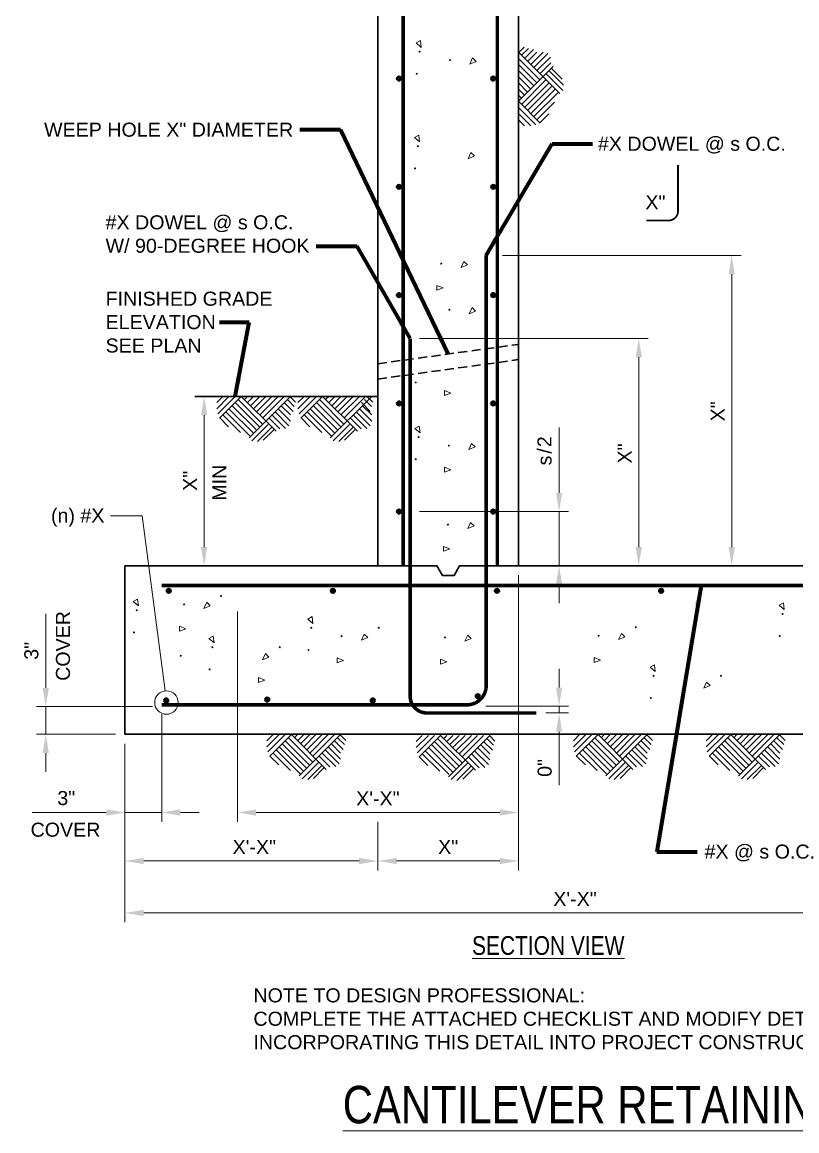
# Model space of a CAD drawing. Header units: inches. Extents: x -1055 to -919, y 1483 to 1679.
# Drawn here: x -1054.8 to -972.1, y 1482.6 to 1601 of the extents above; entities that cross this region are included whole.
import ezdxf

# ---------------------------------------------------------------- set-up
doc = ezdxf.new("R2010")
doc.units = ezdxf.units.IN
doc.header["$LTSCALE"] = 5
doc.header["$MEASUREMENT"] = 0
doc.linetypes.add('HIDDEN', pattern=[0.375, 0.25, -0.125])
for name, color, linetype, lineweight in [('S-ANNO-DIMS', 1, 'Continuous', 20), ('S-ANNO-TEXT', 7, 'Continuous', 20), ('S-DETL', 3, 'Continuous', 30), ('S-DETL-PATT', 7, 'Continuous', 15)]:
    doc.layers.add(name, color=color, linetype=linetype, lineweight=lineweight)
doc.styles.add('Romans', font='arial.ttf')
doc.dimstyles.get("Standard").update_dxf_attribs({"dimtxt": 0.18, "dimasz": 0.18, "dimexe": 0.18, "dimexo": 0.0625, "dimgap": 0.09, "dimtad": 0, "dimtih": 1, "dimtoh": 1, "dimdec": 4, "dimzin": 0, "dimdsep": 46, "dimtxsty": 'Standard', "dimcen": 0.09, "dimadec": 0, "dimazin": 0, "dimtfac": 1, "dimtdec": 4, "dimtofl": 0, "dimtmove": 0, "dimatfit": 3, "dimfxl": 1, "dimtolj": 1, "dimtzin": 0, "dimarcsym": 0})

# ---------------------------------------------------------------- blocks, each defined once
blk = doc.blocks.new('*D0')
at = {"layer": 'Defpoints', "color": 0, "transparency": 16777216}
for p in [(-1039.9, 1527.89), (-1052.28, 1524.93), (-1043.83, 1524.93)]:
    blk.add_point(p, dxfattribs=at)
at = {"layer": 'S-ANNO-DIMS', "transparency": 16777216}
for p, q in [((-1052.28, 1529.89), (-1052.28, 1535.71)), ((-1040.9, 1527.89), (-1053.28, 1527.89)), ((-1052.28, 1524.93), (-1052.28, 1527.89)), ((-1044.83, 1524.93), (-1053.28, 1524.93)), ((-1052.28, 1522.93), (-1052.28, 1520.93))]:
    blk.add_line(p, q, dxfattribs=at)
for points in [[(-1052.61, 1529.89), (-1051.95, 1529.89), (-1052.28, 1527.89)], [(-1052.61, 1522.93), (-1051.95, 1522.93), (-1052.28, 1524.93)]]:
    blk.add_solid(points, dxfattribs=at)
at = {"layer": 'S-ANNO-DIMS', "transparency": 16777216, "insert": (-1053.81, 1533.85), "char_height": 1.5, "attachment_point": 5, "rotation": 90, "style": 'Romans'}
blk.add_mtext('\\A1;3" ', dxfattribs=at)
blk = doc.blocks.new('*D1')
at = {"layer": 'Defpoints', "color": 0, "transparency": 16777216}
for p in [(-1016.83, 1561.01), (-1035.38, 1542.93), (-1035.38, 1542.93)]:
    blk.add_point(p, dxfattribs=at)
at = {"layer": 'S-ANNO-DIMS', "transparency": 16777216}
for p, q in [((-1017.83, 1561.01), (-1036.38, 1561.01)), ((-1035.38, 1559.01), (-1035.38, 1544.93))]:
    blk.add_line(p, q, dxfattribs=at)
for points in [[(-1035.71, 1559.01), (-1035.04, 1559.01), (-1035.38, 1561.01)], [(-1035.71, 1544.93), (-1035.04, 1544.93), (-1035.38, 1542.93)]]:
    blk.add_solid(points, dxfattribs=at)
at = {"layer": 'S-ANNO-DIMS', "transparency": 16777216, "insert": (-1036.88, 1552.01), "char_height": 1.5, "attachment_point": 5, "rotation": 90, "style": 'Romans'}
blk.add_mtext('\\A1;X"', dxfattribs=at)
blk = doc.blocks.new('*D2')
at = {"layer": 'Defpoints', "color": 0, "transparency": 16777216}
for p in [(-1043.83, 1524.93), (-947.83, 1524.93), (-1043.83, 1505.85)]:
    blk.add_point(p, dxfattribs=at)
at = {"layer": 'S-ANNO-DIMS', "transparency": 16777216}
for p, q in [((-1043.83, 1523.93), (-1043.83, 1504.85)), ((-947.83, 1523.93), (-947.83, 1504.85)), ((-949.83, 1505.85), (-1041.83, 1505.85))]:
    blk.add_line(p, q, dxfattribs=at)
for points in [[(-1041.83, 1506.18), (-1041.83, 1505.52), (-1043.83, 1505.85)], [(-949.83, 1506.18), (-949.83, 1505.52), (-947.83, 1505.85)]]:
    blk.add_solid(points, dxfattribs=at)
at = {"layer": 'S-ANNO-DIMS', "transparency": 16777216, "insert": (-995.79, 1507.35), "char_height": 1.5, "attachment_point": 5, "style": 'Romans'}
blk.add_mtext('\\A1;X\'-X"', dxfattribs=at)
blk = doc.blocks.new('*D9')
at = {"layer": 'Defpoints', "color": 0, "transparency": 16777216}
for p in [(-1013.39, 1548.72), (-999.98, 1542.93), (-997.49, 1542.93)]:
    blk.add_point(p, dxfattribs=at)
at = {"layer": 'S-ANNO-DIMS', "transparency": 16777216}
for p, q in [((-997.49, 1550.72), (-997.49, 1557.7)), ((-1012.39, 1548.72), (-996.49, 1548.72)), ((-997.49, 1542.93), (-997.49, 1548.72)), ((-998.98, 1542.93), (-996.49, 1542.93)), ((-997.49, 1540.93), (-997.49, 1538.93))]:
    blk.add_line(p, q, dxfattribs=at)
for points in [[(-997.82, 1550.72), (-997.16, 1550.72), (-997.49, 1548.72)], [(-997.82, 1540.93), (-997.16, 1540.93), (-997.49, 1542.93)]]:
    blk.add_solid(points, dxfattribs=at)
at = {"layer": 'S-ANNO-DIMS', "transparency": 16777216, "insert": (-999.04, 1555.21), "char_height": 1.5, "attachment_point": 5, "rotation": 90, "style": 'Romans'}
blk.add_mtext('\\A1;{\\T1.2;s/}2', dxfattribs=at)
blk = doc.blocks.new('*D10')
at = {"layer": 'Defpoints', "color": 0, "transparency": 16777216}
for p in [(-1006.32, 1527.93), (-999.92, 1527.21), (-997.49, 1527.21)]:
    blk.add_point(p, dxfattribs=at)
at = {"layer": 'S-ANNO-DIMS', "transparency": 16777216}
for p, q in [((-997.49, 1529.93), (-997.49, 1531.93)), ((-1005.32, 1527.93), (-996.49, 1527.93)), ((-997.49, 1527.93), (-997.49, 1527.21)), ((-998.92, 1527.21), (-996.49, 1527.21)), ((-997.49, 1525.21), (-997.49, 1519.48))]:
    blk.add_line(p, q, dxfattribs=at)
for points in [[(-997.82, 1529.93), (-997.16, 1529.93), (-997.49, 1527.93)], [(-997.82, 1525.21), (-997.16, 1525.21), (-997.49, 1527.21)]]:
    blk.add_solid(points, dxfattribs=at)
at = {"layer": 'S-ANNO-DIMS', "transparency": 16777216, "insert": (-999.02, 1521.34), "char_height": 1.5, "attachment_point": 5, "rotation": 90, "style": 'Romans'}
blk.add_mtext('\\A1;0"', dxfattribs=at)
blk = doc.blocks.new('*D11')
at = {"layer": 'Defpoints', "color": 0, "transparency": 16777216}
for p in [(-1043.83, 1524.93), (-1016.83, 1516.58), (-1043.83, 1511.4)]:
    blk.add_point(p, dxfattribs=at)
at = {"layer": 'S-ANNO-DIMS', "transparency": 16777216}
for p, q in [((-1043.83, 1523.93), (-1043.83, 1510.4)), ((-1016.83, 1515.58), (-1016.83, 1510.4)), ((-1018.83, 1511.4), (-1041.83, 1511.4))]:
    blk.add_line(p, q, dxfattribs=at)
for points in [[(-1041.83, 1511.73), (-1041.83, 1511.06), (-1043.83, 1511.4)], [(-1018.83, 1511.73), (-1018.83, 1511.06), (-1016.83, 1511.4)]]:
    blk.add_solid(points, dxfattribs=at)
at = {"layer": 'S-ANNO-DIMS', "transparency": 16777216, "insert": (-1030.02, 1512.9), "char_height": 1.5, "attachment_point": 5, "style": 'Romans'}
blk.add_mtext('\\A1;X\'-X"', dxfattribs=at)
blk = doc.blocks.new('*D7')
at = {"layer": 'Defpoints', "color": 0, "transparency": 16777216}
for p in [(-1001.83, 1542.93), (-1016.83, 1511.4), (-1016.83, 1511.4)]:
    blk.add_point(p, dxfattribs=at)
at = {"layer": 'S-ANNO-DIMS', "transparency": 16777216}
for p, q in [((-1001.83, 1541.93), (-1001.83, 1510.4)), ((-1003.83, 1511.4), (-1014.83, 1511.4))]:
    blk.add_line(p, q, dxfattribs=at)
for points in [[(-1014.83, 1511.73), (-1014.83, 1511.06), (-1016.83, 1511.4)], [(-1003.83, 1511.73), (-1003.83, 1511.06), (-1001.83, 1511.4)]]:
    blk.add_solid(points, dxfattribs=at)
at = {"layer": 'S-ANNO-DIMS', "transparency": 16777216, "insert": (-1009.33, 1512.9), "char_height": 1.5, "attachment_point": 5, "style": 'Romans'}
blk.add_mtext('\\A1;X"', dxfattribs=at)
blk = doc.blocks.new('*D4')
at = {"layer": 'Defpoints', "color": 0, "transparency": 16777216}
for p in [(-1039.9, 1528.08), (-1043.83, 1524.93), (-1043.83, 1516.58)]:
    blk.add_point(p, dxfattribs=at)
at = {"layer": 'S-ANNO-DIMS', "transparency": 16777216}
for p, q in [((-1039.9, 1527.08), (-1039.9, 1515.58)), ((-1043.83, 1523.93), (-1043.83, 1515.58)), ((-1045.83, 1516.58), (-1051.95, 1516.58)), ((-1039.9, 1516.58), (-1043.83, 1516.58)), ((-1037.9, 1516.58), (-1035.9, 1516.58))]:
    blk.add_line(p, q, dxfattribs=at)
for points in [[(-1045.83, 1516.91), (-1045.83, 1516.24), (-1043.83, 1516.58)], [(-1037.9, 1516.91), (-1037.9, 1516.24), (-1039.9, 1516.58)]]:
    blk.add_solid(points, dxfattribs=at)
at = {"layer": 'S-ANNO-DIMS', "transparency": 16777216, "insert": (-1050.09, 1518.11), "char_height": 1.5, "attachment_point": 5, "style": 'Romans'}
blk.add_mtext('\\A1;3" ', dxfattribs=at)
blk = doc.blocks.new('*D5')
at = {"layer": 'Defpoints', "color": 0, "transparency": 16777216}
for p in [(-1001.83, 1542.93), (-1031.83, 1539.05), (-1031.83, 1516.58)]:
    blk.add_point(p, dxfattribs=at)
at = {"layer": 'S-ANNO-DIMS', "transparency": 16777216}
for p, q in [((-1001.83, 1541.93), (-1001.83, 1515.58)), ((-1031.83, 1538.05), (-1031.83, 1515.58)), ((-1003.83, 1516.58), (-1029.83, 1516.58))]:
    blk.add_line(p, q, dxfattribs=at)
for points in [[(-1029.83, 1516.91), (-1029.83, 1516.24), (-1031.83, 1516.58)], [(-1003.83, 1516.91), (-1003.83, 1516.24), (-1001.83, 1516.58)]]:
    blk.add_solid(points, dxfattribs=at)
at = {"layer": 'S-ANNO-DIMS', "transparency": 16777216, "insert": (-1016.83, 1518.08), "char_height": 1.5, "attachment_point": 5, "style": 'Romans'}
blk.add_mtext('\\A1;X\'-X"', dxfattribs=at)
blk = doc.blocks.new('*D8')
at = {"layer": 'Defpoints', "color": 0, "transparency": 16777216}
for p in [(-1004.52, 1576.08), (-979.07, 1542.93), (-979.07, 1542.93)]:
    blk.add_point(p, dxfattribs=at)
at = {"layer": 'S-ANNO-DIMS', "transparency": 16777216}
for p, q in [((-1003.52, 1576.08), (-978.07, 1576.08)), ((-979.07, 1574.08), (-979.07, 1544.93))]:
    blk.add_line(p, q, dxfattribs=at)
for points in [[(-979.4, 1574.08), (-978.74, 1574.08), (-979.07, 1576.08)], [(-979.4, 1544.93), (-978.74, 1544.93), (-979.07, 1542.93)]]:
    blk.add_solid(points, dxfattribs=at)
at = {"layer": 'S-ANNO-DIMS', "transparency": 16777216, "insert": (-980.57, 1559.43), "char_height": 1.5, "attachment_point": 5, "rotation": 90, "style": 'Romans'}
blk.add_mtext('\\A1;X" ', dxfattribs=at)
blk = doc.blocks.new('*D15')
at = {"layer": 'Defpoints', "color": 0, "transparency": 16777216}
for p in [(-1001.83, 1666.83), (-947.83, 1542.93), (-936.42, 1542.93)]:
    blk.add_point(p, dxfattribs=at)
at = {"layer": 'S-ANNO-DIMS', "transparency": 16777216}
for p, q in [((-1000.83, 1666.83), (-935.42, 1666.83)), ((-936.42, 1664.83), (-936.42, 1544.93)), ((-946.83, 1542.93), (-935.42, 1542.93))]:
    blk.add_line(p, q, dxfattribs=at)
for points in [[(-936.75, 1664.83), (-936.09, 1664.83), (-936.42, 1666.83)], [(-936.75, 1544.93), (-936.09, 1544.93), (-936.42, 1542.93)]]:
    blk.add_solid(points, dxfattribs=at)
at = {"layer": 'S-ANNO-DIMS', "transparency": 16777216, "insert": (-937.92, 1604.88), "char_height": 1.5, "attachment_point": 5, "rotation": 90, "style": 'Romans'}
blk.add_mtext('\\A1;X\'-X" ', dxfattribs=at)
blk = doc.blocks.new('*D17')
at = {"layer": 'Defpoints', "color": 0, "transparency": 16777216}
for p in [(-1013.39, 1567.21), (-995.66, 1542.93), (-988.99, 1542.93)]:
    blk.add_point(p, dxfattribs=at)
at = {"layer": 'S-ANNO-DIMS', "transparency": 16777216}
for p, q in [((-1012.39, 1567.21), (-987.99, 1567.21)), ((-988.99, 1565.21), (-988.99, 1544.93)), ((-994.66, 1542.93), (-987.99, 1542.93))]:
    blk.add_line(p, q, dxfattribs=at)
for points in [[(-989.32, 1565.21), (-988.65, 1565.21), (-988.99, 1567.21)], [(-989.32, 1544.93), (-988.65, 1544.93), (-988.99, 1542.93)]]:
    blk.add_solid(points, dxfattribs=at)
at = {"layer": 'S-ANNO-DIMS', "transparency": 16777216, "insert": (-990.49, 1554.93), "char_height": 1.5, "attachment_point": 5, "rotation": 90, "style": 'Romans'}
blk.add_mtext('\\A1;X"', dxfattribs=at)

msp = doc.modelspace()

# ---------------------------------------------------------------- hatches: boundary and pattern name
at = {"layer": 'S-DETL'}
h = msp.add_hatch(color=256, dxfattribs=at)
h.dxf.hatch_style = 1
h.paths.add_polyline_path([(-1014.8280267, 1594.9745485, 1), (-1014.3280267, 1594.9745485, 1)])
h = msp.add_hatch(color=256, dxfattribs=at)
h.dxf.hatch_style = 1
h.paths.add_polyline_path([(-1004.2655267, 1594.9745485, -1), (-1004.7655267, 1594.9745485, -1)])
h = msp.add_hatch(color=256, dxfattribs=at)
h.dxf.hatch_style = 1
h.paths.add_polyline_path([(-1014.8280267, 1583.4098281, 1), (-1014.3280267, 1583.4098281, 1)])
h = msp.add_hatch(color=256, dxfattribs=at)
h.dxf.hatch_style = 1
h.paths.add_polyline_path([(-1004.2655267, 1583.4098281, -1), (-1004.7655267, 1583.4098281, -1)])
h = msp.add_hatch(color=256, dxfattribs=at)
h.dxf.hatch_style = 1
h.paths.add_polyline_path([(-1014.8280267, 1571.8451076, 1), (-1014.3280267, 1571.8451076, 1)])
h = msp.add_hatch(color=256, dxfattribs=at)
h.dxf.hatch_style = 1
h.paths.add_polyline_path([(-1004.2655267, 1571.8451076, -1), (-1004.7655267, 1571.8451076, -1)])
h = msp.add_hatch(color=256, dxfattribs=at)
h.dxf.hatch_style = 1
h.paths.add_polyline_path([(-1014.8280267, 1560.2803871, 1), (-1014.3280267, 1560.2803871, 1)])
h = msp.add_hatch(color=256, dxfattribs=at)
h.dxf.hatch_style = 1
h.paths.add_polyline_path([(-1004.2655267, 1560.2803871, -1), (-1004.7655267, 1560.2803871, -1)])
h = msp.add_hatch(color=256, dxfattribs=at)
h.dxf.hatch_style = 1
h.paths.add_polyline_path([(-1014.8280267, 1548.7156667, 1), (-1014.3280267, 1548.7156667, 1)])
h = msp.add_hatch(color=256, dxfattribs=at)
h.dxf.hatch_style = 1
h.paths.add_polyline_path([(-1004.2655267, 1548.7156667, -1), (-1004.7655267, 1548.7156667, -1)])
h = msp.add_hatch(color=256, dxfattribs=at)
h.dxf.hatch_style = 1
h.paths.add_polyline_path([(-1038.9058127, 1540.2570346, -1), (-1039.4058127, 1540.2570346, -1)])
h = msp.add_hatch(color=256, dxfattribs=at)
h.dxf.hatch_style = 1
h.paths.add_polyline_path([(-1021.8865666, 1540.2570346, 1), (-1021.3865666, 1540.2570346, 1)])
h = msp.add_hatch(color=256, dxfattribs=at)
h.dxf.hatch_style = 1
h.paths.add_polyline_path([(-1004.3673205, 1540.2570346, 1), (-1003.8673205, 1540.2570346, 1)])
h = msp.add_hatch(color=256, dxfattribs=at)
h.dxf.hatch_style = 1
h.paths.add_polyline_path([(-986.8480744, 1540.2570346, 1), (-986.3480744, 1540.2570346, 1)])
h = msp.add_hatch(color=256, dxfattribs=at)
h.dxf.hatch_style = 1
h.paths.add_polyline_path([(-1028.8829112, 1528.6351477, 1), (-1028.3829112, 1528.6351477, 1)])
h = msp.add_hatch(color=256, dxfattribs=at)
h.dxf.hatch_style = 1
h.paths.add_polyline_path([(-1006.4262933, 1528.9909427, 1), (-1005.9262933, 1528.9909427, 1)])
h = msp.add_hatch(color=256, dxfattribs=at)
h.dxf.hatch_style = 1
h.paths.add_polyline_path([(-1039.6757971, 1528.5535208, 1), (-1039.1757971, 1528.5535208, 1)])
h = msp.add_hatch(color=256, dxfattribs=at)
h.dxf.hatch_style = 1
h.paths.add_polyline_path([(-1017.6264035, 1528.552029, 1), (-1017.1264035, 1528.552029, 1)])

# ---------------------------------------------------------------- linework, layer by layer
at = {"layer": 'S-ANNO-DIMS'}
for p, q in [((-1052.2792691, 1529.8926761), (-1052.2792691, 1537.8136174)), ((-1045.8280267, 1516.5756592), (-1053.748968, 1516.5756592))]:
    msp.add_line(p, q, dxfattribs=at)
at = {"layer": 'S-ANNO-TEXT'}
msp.add_lwpolyline([(-1039.5425123, 1529.5728617), (-1041.9775705, 1548.2514429), (-1045.3827175, 1548.2759003)], dxfattribs=at)
msp.add_circle((-1039.3995762, 1528.3266854), 1.2543468, dxfattribs=at)
at = {"layer": 'S-DETL', "linetype": 'HIDDEN', "ltscale": 0.77}
for p, q in [((-1016.8280267, 1564.5133718), (-1001.8280267, 1566.5856082)), ((-1016.8280267, 1562.8770364), (-1001.8280267, 1564.9492728))]:
    msp.add_line(p, q, dxfattribs=at)
at = {"layer": 'S-DETL'}
msp.add_line((-1016.8280267, 1561.0133064), (-1036.3761882, 1561.0133064), dxfattribs=at)
for points in [[(-1001.8280267, 1542.9333064), (-1001.8280267, 1665.8272082), (-1002.8280267, 1666.8272082), (-1015.8280267, 1666.8272082), (-1016.8280267, 1665.8272082), (-1016.8280267, 1542.9333064)], [(-1001.8280267, 1542.9333064), (-947.8280267, 1542.9333064), (-947.8280267, 1524.9333064), (-1043.8280267, 1524.9333064), (-1043.8280267, 1542.9333064), (-1016.8280267, 1542.9333064)], [(-1016.8280267, 1542.9333064), (-1010.5345494, 1542.9333064), (-1009.9519755, 1541.9025764), (-1008.7040778, 1541.9025764), (-1008.1215039, 1542.9333064), (-1001.8280267, 1542.9333064)]]:
    msp.add_lwpolyline(points, dxfattribs=at)
at = {"layer": 'S-DETL', "const_width": 0.375}
for points in [[(-1014.1405267, 1664.8272082), (-1014.1405267, 1542.9333064)], [(-1004.0780267, 1664.8272082), (-1004.0780267, 1542.9333064)], [(-950.8159834, 1540.8249673), (-1039.8994115, 1540.8249673)]]:
    msp.add_lwpolyline(points, dxfattribs=at)
at = {"layer": 'S-DETL'}
for points, const_width in [([(-988.1686841, 1579.8161106), (-985.7979038, 1579.8161106, 0.4142135624), (-984.7979038, 1580.8161106), (-984.7979038, 1585.7283085)], 0.1875), ([(-1005.2655267, 1576.0801761), (-1005.2655267, 1530.1335095, -0.4142135624), (-1007.31886, 1528.0801761), (-1039.8994115, 1528.0801761)], 0.375), ([(-999.9182652, 1527.2064947), (-1011.5905267, 1527.2064947, -0.4142135624), (-1013.3905267, 1529.0064947), (-1013.3905267, 1567.2064947), (-1013.3905267, 1539.2064947)], 0.375)]:
    msp.add_lwpolyline(points, format="xyb", dxfattribs=dict(at, const_width=const_width))
for centre in [(-1014.5780267, 1594.9745485), (-1004.5155267, 1594.9745485), (-1014.5780267, 1583.4098281), (-1004.5155267, 1583.4098281), (-1014.5780267, 1571.8451076), (-1004.5155267, 1571.8451076), (-1014.5780267, 1560.2803871), (-1004.5155267, 1560.2803871), (-1014.5780267, 1548.7156667), (-1004.5155267, 1548.7156667), (-1039.1558127, 1540.2570346), (-1021.6365666, 1540.2570346), (-1004.1173205, 1540.2570346), (-986.5980744, 1540.2570346), (-1028.6329112, 1528.6351477), (-1006.1762933, 1528.9909427), (-1039.4257971, 1528.5535208), (-1017.3764035, 1528.552029)]:
    msp.add_circle(centre, 0.25, dxfattribs=at)
at = {"layer": 'S-DETL-PATT'}
for p, q in [((-997.4145707, 1593.377537), (-1001.8280267, 1597.790993)), ((-1001.7959077, 1597.7588739), (-1001.2115874, 1598.343186)), ((-1001.5002816, 1597.4632479), (-1000.7625275, 1598.2009938)), ((-1001.1725366, 1597.1355028), (-1000.230204, 1598.0778272)), ((-1000.8447915, 1596.8077578), (-999.8615563, 1597.790993)), ((-1000.5170464, 1596.4800127), (-999.2060662, 1597.790993)), ((-1000.1893014, 1596.1522676), (-998.7014371, 1597.6401319)), ((-999.5338112, 1594.8412874), (-1001.8280267, 1597.1355028)), ((-999.8615563, 1594.5135423), (-1001.8280267, 1596.4800127)), ((-999.8615563, 1595.8245226), (-998.4077857, 1597.278285)), ((-999.5338112, 1595.4967775), (-998.3698574, 1596.6607231)), ((-1001.8280267, 1592.5470719), (-998.1103079, 1596.2647907)), ((-1000.1893014, 1594.1857973), (-1001.8280267, 1595.8245226)), ((-997.1030162, 1593.6890832), (-998.8419168, 1595.4279838)), ((-997.0177779, 1594.2857677), (-998.5009554, 1595.7689452)), ((-997.1541608, 1594.8994949), (-998.2622833, 1596.0076174)), ((-1000.5170464, 1593.8580522), (-1001.8280267, 1595.1690324)), ((-1000.8447915, 1593.5303071), (-1001.8280267, 1594.5135423)), ((-1001.5002816, 1592.2193269), (-998.8906853, 1594.8289232)), ((-1001.1725366, 1591.8915818), (-998.5458893, 1594.5182291)), ((-1000.8447915, 1591.5638367), (-998.2863316, 1594.1222885)), ((-1001.1725366, 1593.2025621), (-1001.8280267, 1593.8580522)), ((-1001.5002816, 1592.874817), (-1001.8280267, 1593.2025621)), ((-1000.5170464, 1591.2360917), (-997.9415438, 1593.8115943)), ((-1000.1893014, 1590.9083466), (-997.6308415, 1593.4667983)), ((-999.5080423, 1590.2270875), (-1001.8280267, 1592.5470719)), ((-999.9721703, 1590.0357254), (-1001.8280267, 1591.8915818)), ((-999.8615563, 1590.5806016), (-997.9850192, 1592.4571305)), ((-1000.5170464, 1589.9251114), (-1001.8280267, 1591.2360917)), ((-1001.1725366, 1589.9251114), (-1001.8280267, 1590.5806016)), ((-999.5338112, 1590.2528565), (-998.59492, 1591.1917478)), ((-1034.0341277, 1559.7023262), (-1032.7231474, 1561.0133064)), ((-1034.0341277, 1560.3578163), (-1033.3786375, 1561.0133064)), ((-1033.9235137, 1559.15745), (-1032.0676573, 1561.0133064)), ((-1033.7321516, 1558.693322), (-1031.4121672, 1561.0133064)), ((-1031.4121672, 1561.0133064), (-1027.6944484, 1557.2955877)), ((-1031.0844221, 1560.6855614), (-1030.756677, 1561.0133064)), ((-1030.756677, 1560.3578163), (-1030.1011869, 1561.0133064)), ((-1030.5817021, 1556.5998504), (-1026.1682461, 1561.0133064)), ((-1030.428932, 1560.0300712), (-1029.4456968, 1561.0133064)), ((-1030.1011869, 1559.7023262), (-1028.7902067, 1561.0133064)), ((-1029.7734418, 1559.3745811), (-1028.1347165, 1561.0133064)), ((-1029.4456968, 1559.0468361), (-1027.4792264, 1561.0133064)), ((-1029.1179517, 1558.719091), (-1026.8237363, 1561.0133064)), ((-1026.2003652, 1560.9811874), (-1025.6160531, 1560.3968671)), ((-1025.3593205, 1559.7023262), (-1024.0483403, 1561.0133064)), ((-1025.3593205, 1560.3578163), (-1024.7038304, 1561.0133064)), ((-1025.2487065, 1559.15745), (-1023.3928501, 1561.0133064)), ((-1025.0573444, 1558.693322), (-1022.73736, 1561.0133064)), ((-1022.73736, 1561.0133064), (-1019.0196412, 1557.2955877)), ((-1022.4096149, 1560.6855614), (-1022.0818699, 1561.0133064)), ((-1022.0818699, 1560.3578163), (-1021.4263797, 1561.0133064)), ((-1021.906895, 1556.5998504), (-1017.493439, 1561.0133064)), ((-1021.7541248, 1560.0300712), (-1020.7708896, 1561.0133064)), ((-1021.4263797, 1559.7023262), (-1020.1153995, 1561.0133064)), ((-1021.0986347, 1559.3745811), (-1019.4599094, 1561.0133064)), ((-1020.7708896, 1559.0468361), (-1018.8044192, 1561.0133064)), ((-1020.4431446, 1558.719091), (-1018.1489291, 1561.0133064)), ((-1017.963058, 1560.9811874), (-1017.3787459, 1560.3968671)), ((-1032.7231474, 1559.7023262), (-1030.1476448, 1557.1268235)), ((-1032.3954024, 1560.0300712), (-1029.8369506, 1557.4716113)), ((-1032.0676573, 1560.3578163), (-1029.44101, 1557.731169)), ((-1031.7399122, 1560.6855614), (-1029.1303159, 1558.075965)), ((-1027.4792264, 1559.7023262), (-1026.1682461, 1558.3913459)), ((-1027.1514813, 1560.0300712), (-1026.1682461, 1559.0468361)), ((-1026.8237363, 1560.3578163), (-1025.8814119, 1559.4154837)), ((-1026.4959912, 1560.6855614), (-1025.7582453, 1559.9478072)), ((-1024.0483403, 1559.7023262), (-1021.4728376, 1557.1268235)), ((-1023.7205952, 1560.0300712), (-1021.1621435, 1557.4716113)), ((-1023.3928501, 1560.3578163), (-1020.7662029, 1557.731169)), ((-1023.0651051, 1560.6855614), (-1020.4555087, 1558.075965)), ((-1018.8044192, 1559.7023262), (-1017.493439, 1558.3913459)), ((-1018.5864291, 1560.3578163), (-1017.6441047, 1559.4154837)), ((-1018.4766742, 1560.0300712), (-1017.493439, 1559.0468361)), ((-1018.258684, 1560.6855614), (-1017.5209381, 1559.9478072)), ((-1033.7063826, 1558.719091), (-1032.7674913, 1557.7801997)), ((-1033.3786375, 1559.0468361), (-1031.5021086, 1557.1702989)), ((-1033.0508925, 1559.3745811), (-1030.4924408, 1556.8161212)), ((-1028.4624616, 1558.719091), (-1027.298516, 1557.5551372)), ((-1028.1347165, 1559.0468361), (-1026.6809541, 1557.5930655)), ((-1027.8069715, 1559.3745811), (-1026.3191072, 1557.8867169)), ((-1025.0315754, 1558.719091), (-1024.0926842, 1557.7801997)), ((-1024.7038304, 1559.0468361), (-1022.8273014, 1557.1702989)), ((-1024.3760853, 1559.3745811), (-1021.8176336, 1556.8161212)), ((-1019.7876544, 1558.719091), (-1018.6237088, 1557.5551372)), ((-1019.4599094, 1559.0468361), (-1018.006147, 1557.5930655)), ((-1019.1321643, 1559.3745811), (-1017.6443, 1557.8867169)), ((-1030.2701559, 1556.288296), (-1028.5312553, 1558.0271966)), ((-1029.6734714, 1556.2030577), (-1028.1902939, 1557.6862352)), ((-1029.0597442, 1556.3394406), (-1027.9516217, 1557.447563)), ((-1021.5953487, 1556.288296), (-1019.8564481, 1558.0271966)), ((-1020.9986642, 1556.2030577), (-1019.5154867, 1557.6862352)), ((-1020.384937, 1556.3394406), (-1019.2768146, 1557.447563)), ((-1028.6809651, 1523.5872568), (-1027.3699848, 1524.898237)), ((-1028.6809651, 1524.2427469), (-1028.025475, 1524.898237)), ((-1028.5703511, 1523.0423806), (-1026.7144947, 1524.898237)), ((-1028.378989, 1522.5782526), (-1026.0590046, 1524.898237)), ((-1026.7144947, 1524.2427469), (-1024.0878474, 1521.6160997)), ((-1026.3867496, 1524.570492), (-1023.7771533, 1521.9608957)), ((-1026.0590046, 1524.898237), (-1022.3412858, 1521.1805183)), ((-1025.7312595, 1524.570492), (-1025.4035145, 1524.898237)), ((-1025.4035145, 1524.2427469), (-1024.7480243, 1524.898237)), ((-1025.2285396, 1520.484781), (-1020.8150836, 1524.898237)), ((-1025.0757694, 1523.9150019), (-1024.0925342, 1524.898237)), ((-1024.7480243, 1523.5872568), (-1023.4370441, 1524.898237)), ((-1024.4202793, 1523.2595117), (-1022.7815539, 1524.898237)), ((-1024.0925342, 1522.9317667), (-1022.1260638, 1524.898237)), ((-1023.7647891, 1522.6040216), (-1021.4705737, 1524.898237)), ((-1021.4705737, 1524.2427469), (-1020.5282493, 1523.3004143)), ((-1021.1428286, 1524.570492), (-1020.4050827, 1523.8327378)), ((-1020.8472026, 1524.866118), (-1020.2628905, 1524.2817977)), ((-1012.7558123, 1523.5076953), (-1011.4448321, 1524.8186756)), ((-1012.7558123, 1524.1631855), (-1012.1003222, 1524.8186756)), ((-1012.6451984, 1522.9628192), (-1010.789342, 1524.8186756)), ((-1012.4538362, 1522.4986912), (-1010.1338518, 1524.8186756)), ((-1010.789342, 1524.1631855), (-1008.1626947, 1521.5365382)), ((-1010.4615969, 1524.4909305), (-1007.8520006, 1521.8813342)), ((-1010.1338518, 1524.8186756), (-1006.416133, 1521.1009568)), ((-1009.8061068, 1524.4909305), (-1009.4783617, 1524.8186756)), ((-1009.4783617, 1524.1631855), (-1008.8228716, 1524.8186756)), ((-1009.3033868, 1520.4052196), (-1004.8899308, 1524.8186756)), ((-1009.1506166, 1523.8354404), (-1008.1673814, 1524.8186756)), ((-1008.8228716, 1523.5076953), (-1007.5118913, 1524.8186756)), ((-1008.4951265, 1523.1799503), (-1006.8564012, 1524.8186756)), ((-1008.1673814, 1522.8522052), (-1006.2009111, 1524.8186756)), ((-1007.8396364, 1522.5244601), (-1005.5454209, 1524.8186756)), ((-1005.5454209, 1524.1631855), (-1004.6030965, 1523.2208529)), ((-1005.2176759, 1524.4909305), (-1004.4799299, 1523.7531764)), ((-1004.9220498, 1524.7865566), (-1004.3377377, 1524.2022363)), ((-995.9547775, 1523.5872568), (-994.6437973, 1524.898237)), ((-995.9547775, 1524.2427469), (-995.2992874, 1524.898237)), ((-995.8441636, 1523.0423806), (-993.9883072, 1524.898237)), ((-995.6528014, 1522.5782526), (-993.332817, 1524.898237)), ((-993.9883072, 1524.2427469), (-991.3616599, 1521.6160997)), ((-993.6605621, 1524.570492), (-991.0509658, 1521.9608957)), ((-993.332817, 1524.898237), (-989.6150983, 1521.1805183)), ((-993.005072, 1524.570492), (-992.6773269, 1524.898237)), ((-992.6773269, 1524.2427469), (-992.0218368, 1524.898237)), ((-992.502352, 1520.484781), (-988.088896, 1524.898237)), ((-992.3495818, 1523.9150019), (-991.3663466, 1524.898237)), ((-992.0218368, 1523.5872568), (-990.7108565, 1524.898237)), ((-991.6940917, 1523.2595117), (-990.0553664, 1524.898237)), ((-991.3663466, 1522.9317667), (-989.3998763, 1524.898237)), ((-991.0386016, 1522.6040216), (-988.7443861, 1524.898237)), ((-988.7443861, 1524.2427469), (-987.8020617, 1523.3004143)), ((-988.4166411, 1524.570492), (-987.6788951, 1523.8327378)), ((-988.121015, 1524.866118), (-987.5367029, 1524.2817977)), ((-981.7813909, 1523.5872568), (-980.4704107, 1524.898237)), ((-981.7813909, 1524.2427469), (-981.1259008, 1524.898237)), ((-981.670777, 1523.0423806), (-979.8149206, 1524.898237)), ((-981.4794148, 1522.5782526), (-979.1594304, 1524.898237)), ((-979.8149206, 1524.2427469), (-977.1882733, 1521.6160997)), ((-979.4871755, 1524.570492), (-976.8775792, 1521.9608957)), ((-979.1594304, 1524.898237), (-975.4417117, 1521.1805183)), ((-978.8316854, 1524.570492), (-978.5039403, 1524.898237)), ((-978.5039403, 1524.2427469), (-977.8484502, 1524.898237)), ((-978.3289654, 1520.484781), (-973.9155094, 1524.898237)), ((-978.1761952, 1523.9150019), (-977.19296, 1524.898237)), ((-977.8484502, 1523.5872568), (-976.5374699, 1524.898237)), ((-977.5207051, 1523.2595117), (-975.8819798, 1524.898237)), ((-977.19296, 1522.9317667), (-975.2264897, 1524.898237)), ((-976.865215, 1522.6040216), (-974.5709995, 1524.898237)), ((-974.5709995, 1524.2427469), (-973.6286751, 1523.3004143)), ((-974.2432545, 1524.570492), (-973.5055085, 1523.8327378)), ((-973.9476284, 1524.866118), (-973.3633163, 1524.2817977)), ((-1027.6977299, 1523.2595117), (-1025.1392782, 1520.7010518)), ((-1027.3699848, 1523.5872568), (-1024.7944822, 1521.0117541)), ((-1027.0422398, 1523.9150019), (-1024.4837881, 1521.356542)), ((-1022.4538089, 1523.2595117), (-1020.9659446, 1521.7716475)), ((-1022.1260638, 1523.5872568), (-1020.8150836, 1522.2762765)), ((-1021.7983188, 1523.9150019), (-1020.8150836, 1522.9317667)), ((-1011.7725771, 1523.1799503), (-1009.2141254, 1520.6214904)), ((-1011.4448321, 1523.5076953), (-1008.8693294, 1520.9321927)), ((-1011.117087, 1523.8354404), (-1008.5586353, 1521.2769805)), ((-1006.5286561, 1523.1799503), (-1005.0407919, 1521.692086)), ((-1006.2009111, 1523.5076953), (-1004.8899308, 1522.1967151)), ((-1005.873166, 1523.8354404), (-1004.8899308, 1522.8522052)), ((-994.9715423, 1523.2595117), (-992.4130906, 1520.7010518)), ((-994.6437973, 1523.5872568), (-992.0682946, 1521.0117541)), ((-994.3160522, 1523.9150019), (-991.7576005, 1521.356542)), ((-989.7276213, 1523.2595117), (-988.2397571, 1521.7716475)), ((-989.3998763, 1523.5872568), (-988.088896, 1522.2762765)), ((-989.0721312, 1523.9150019), (-988.088896, 1522.9317667)), ((-980.7981557, 1523.2595117), (-978.239704, 1520.7010518)), ((-980.4704107, 1523.5872568), (-977.894908, 1521.0117541)), ((-980.1426656, 1523.9150019), (-977.5842139, 1521.356542)), ((-975.5542347, 1523.2595117), (-974.0663705, 1521.7716475)), ((-975.2264897, 1523.5872568), (-973.9155094, 1522.2762765)), ((-974.8987446, 1523.9150019), (-973.9155094, 1522.9317667)), ((-1028.35322, 1522.6040216), (-1027.4143287, 1521.6651303)), ((-1028.025475, 1522.9317667), (-1026.148946, 1521.0552295)), ((-1024.9169933, 1520.1732266), (-1023.1780927, 1521.9121272)), ((-1023.109299, 1522.6040216), (-1021.9453534, 1521.4400678)), ((-1022.7815539, 1522.9317667), (-1021.3277916, 1521.4779961)), ((-1012.4280673, 1522.5244601), (-1011.489176, 1521.5855689)), ((-1012.1003222, 1522.8522052), (-1010.2237933, 1520.9756681)), ((-1008.9918405, 1520.0936651), (-1007.2529399, 1521.8325657)), ((-1007.1841463, 1522.5244601), (-1006.0202006, 1521.3605063)), ((-1006.8564012, 1522.8522052), (-1005.4026388, 1521.3984346)), ((-995.6270325, 1522.6040216), (-994.6881412, 1521.6651303)), ((-995.2992874, 1522.9317667), (-993.4227585, 1521.0552295)), ((-992.1908057, 1520.1732266), (-990.4519051, 1521.9121272)), ((-990.3831115, 1522.6040216), (-989.2191658, 1521.4400678)), ((-990.0553664, 1522.9317667), (-988.601604, 1521.4779961)), ((-981.4536459, 1522.6040216), (-980.5147546, 1521.6651303)), ((-981.1259008, 1522.9317667), (-979.2493719, 1521.0552295)), ((-978.0174191, 1520.1732266), (-976.2785185, 1521.9121272)), ((-976.2097249, 1522.6040216), (-975.0457792, 1521.4400678)), ((-975.8819798, 1522.9317667), (-974.4282174, 1521.4779961)), ((-1024.3203088, 1520.0879883), (-1022.8371313, 1521.5711658)), ((-1023.7065816, 1520.2243712), (-1022.5984592, 1521.3324937)), ((-1008.3951561, 1520.0084268), (-1006.9119786, 1521.4916043)), ((-1007.7814289, 1520.1448098), (-1006.6733064, 1521.2529322)), ((-991.5941213, 1520.0879883), (-990.1109438, 1521.5711658)), ((-990.9803941, 1520.2243712), (-989.8722716, 1521.3324937)), ((-977.4207347, 1520.0879883), (-975.9375572, 1521.5711658)), ((-976.8070075, 1520.2243712), (-975.698885, 1521.3324937))]:
    msp.add_line(p, q, dxfattribs=at)
at = {"layer": 'S-DETL-PATT', "flags": 128}
for points in [[(-1012.2943857, 1599.0360021), (-1012.1980104, 1598.3093075), (-1012.7560536, 1598.7753264)], [(-1006.3446832, 1596.808249), (-1007.0189462, 1596.5205987), (-1006.7195759, 1597.1831417)], [(-1012.4730027, 1588.9342857), (-1012.3766274, 1588.2075911), (-1012.9346707, 1588.67361)], [(-1006.5233003, 1586.7065326), (-1007.1975632, 1586.4188823), (-1006.898193, 1587.0814253)], [(-1007.2667095, 1575.0705775), (-1007.9409725, 1574.7829271), (-1007.6416023, 1575.4454702)], [(-1010.5333084, 1572.8855083), (-1009.8546337, 1572.6084273), (-1010.5361992, 1572.3553378)], [(-1006.3989849, 1570.1421993), (-1007.0732479, 1569.854549), (-1006.7738776, 1570.517092)], [(-1009.7266844, 1561.6501938), (-1009.0480097, 1561.3731127), (-1009.7295752, 1561.1200233)], [(-1012.4099085, 1557.8621457), (-1012.3135332, 1557.1354511), (-1012.8715764, 1557.6014699)], [(-1006.460206, 1555.6343926), (-1007.134469, 1555.3467422), (-1006.8350988, 1556.0092853)], [(-1009.7268049, 1553.4493234), (-1009.0481302, 1553.1722424), (-1009.7296957, 1552.9191529)], [(-1006.5582534, 1547.1919604), (-1007.2325163, 1546.9043101), (-1006.9331461, 1547.5668531)], [(-1009.8248522, 1545.0068912), (-1009.1461775, 1544.7298102), (-1009.827743, 1544.4767208)], [(-1042.484685, 1539.3717757), (-1042.3883097, 1538.6450811), (-1042.946353, 1539.1110999)], [(-1034.7263762, 1538.6667691), (-1035.4006392, 1538.3791187), (-1035.101269, 1539.0416618)], [(-973.5517572, 1538.9741788), (-973.4553819, 1538.2474842), (-974.0134251, 1538.7135031)], [(-1023.8559293, 1537.4974188), (-1023.759554, 1536.7707242), (-1024.3175972, 1537.2367431)], [(-1037.9929751, 1536.4816999), (-1037.3143004, 1536.2046189), (-1037.9958659, 1535.9515294)], [(-1034.4132585, 1535.4114781), (-1034.3168832, 1534.6847835), (-1034.8749264, 1535.1508024)], [(-1017.9062268, 1535.2696657), (-1018.5804898, 1534.9820154), (-1018.2811195, 1535.6445584)], [(-1006.8717323, 1535.1504691), (-1007.5459952, 1534.8628187), (-1007.246625, 1535.5253618)], [(-990.4691025, 1535.329264), (-991.1433655, 1535.0416137), (-990.8439953, 1535.7041567)], [(-1028.463556, 1533.183725), (-1029.137819, 1532.8960747), (-1028.8384487, 1533.5586177)], [(-1021.1728256, 1533.0845965), (-1020.4941509, 1532.8075155), (-1021.1757165, 1532.554426)], [(-1010.1383311, 1532.9653999), (-1009.4596564, 1532.6883189), (-1010.1412219, 1532.4352294)], [(-993.7357014, 1533.1441948), (-993.0570267, 1532.8671138), (-993.7385922, 1532.6140243)], [(-987.3202363, 1532.3657788), (-987.223861, 1531.6390842), (-987.7819043, 1532.105103)], [(-1029.5695355, 1530.9986558), (-1028.8908608, 1530.7215748), (-1029.5724263, 1530.4684854)], [(-981.3705339, 1530.1380257), (-982.0447968, 1529.8503753), (-981.7454266, 1530.5129184)]]:
    msp.add_lwpolyline(points, close=True, dxfattribs=at)
for points in [[(-1012.3213402, 1597.8515265, -1), (-1012.4250202, 1597.8515265, -1)], [(-1009.0907303, 1596.9425039, -1), (-1009.1944103, 1596.9425039, -1)], [(-1012.6239254, 1595.4838435, -1), (-1012.7276054, 1595.4838435, -1)], [(-1012.4999573, 1587.7498101, -1), (-1012.6036373, 1587.7498101, -1)], [(-1012.8025425, 1585.3821271, -1), (-1012.9062225, 1585.3821271, -1)], [(-1010.0127567, 1575.2048323, -1), (-1010.1164367, 1575.2048323, -1)], [(-1009.1450321, 1570.2764542, -1), (-1009.2487121, 1570.2764542, -1)], [(-1012.7393277, 1562.5108574, -1), (-1012.8430077, 1562.5108574, -1)], [(-1012.4368631, 1556.67767, -1), (-1012.5405431, 1556.67767, -1)], [(-1009.2062532, 1555.7686474, -1), (-1009.3099332, 1555.7686474, -1)], [(-1012.7394482, 1554.3099871, -1), (-1012.8431282, 1554.3099871, -1)], [(-1009.3043005, 1547.3262153, -1), (-1009.4079805, 1547.3262153, -1)], [(-1033.5160807, 1539.7100465, -1), (-1033.6197607, 1539.7100465, -1)], [(-1037.4724234, 1538.801024, -1), (-1037.5761034, 1538.801024, -1)], [(-1042.5116396, 1538.1873, -1), (-1042.6153196, 1538.1873, -1)], [(-973.5787118, 1537.7897032, -1), (-973.6823918, 1537.7897032, -1)], [(-1023.8828838, 1536.3129431, -1), (-1023.9865638, 1536.3129431, -1)], [(-1016.6959313, 1536.3129431, -1), (-1016.7996113, 1536.3129431, -1)], [(-989.258807, 1536.3725415, -1), (-989.362487, 1536.3725415, -1)], [(-1042.8142248, 1535.819617, -1), (-1042.9179048, 1535.819617, -1)], [(-1020.652274, 1535.4039206, -1), (-1020.755954, 1535.4039206, -1)], [(-1009.6177794, 1535.2847239, -1), (-1009.7214594, 1535.2847239, -1)], [(-993.2151497, 1535.4635189, -1), (-993.3188297, 1535.4635189, -1)], [(-973.881297, 1535.4220202, -1), (-973.984977, 1535.4220202, -1)], [(-1034.440213, 1534.2270025, -1), (-1034.543893, 1534.2270025, -1)], [(-1027.2532605, 1534.2270025, -1), (-1027.3569405, 1534.2270025, -1)], [(-1024.185469, 1533.9452602, -1), (-1024.289149, 1533.9452602, -1)], [(-1037.8149182, 1533.3179799, -1), (-1037.9185982, 1533.3179799, -1)], [(-1034.7427982, 1531.8593195, -1), (-1034.8464782, 1531.8593195, -1)], [(-987.3471909, 1531.1813031, -1), (-987.4508709, 1531.1813031, -1)], [(-980.1602383, 1531.1813031, -1), (-980.2639183, 1531.1813031, -1)], [(-987.6497761, 1528.8136202, -1), (-987.7534561, 1528.8136202, -1)]]:
    msp.add_lwpolyline(points, format="xyb", close=True, dxfattribs=at)

# ---------------------------------------------------------------- texts
at = {"layer": 'S-ANNO-DIMS', "char_height": 1.49999999, "attachment_point": 1, "rotation": 90, "style": 'Romans'}
for s, insert in [(' MIN', (-1034.4953847, 1549.2999251)), ('\\A1;COVER', (-1051.1959357, 1530.6426761)), ('\\A1;COVER', (-1051.1959357, 1530.6426761))]:
    msp.add_mtext(s, dxfattribs=dict(at, insert=insert))
at = {"layer": 'S-ANNO-DIMS', "insert": (-1053.898968, 1515.4923259), "char_height": 1.49999999, "attachment_point": 1, "style": 'Romans'}
msp.add_mtext('\\A1;COVER', dxfattribs=at)
at = {"layer": 'S-ANNO-TEXT', "style": 'Romans', "width": 0.8}
msp.add_text('%%USECTION VIEW', height=2, dxfattribs=at).set_placement((-1006.7832289, 1501.3718817))
at = {"layer": 'S-ANNO-TEXT', "style": 'Romans'}
for s, insert, char_height, attachment_point in [('WEEP HOLE X" DIAMETER', (-1052.4627357, 1590.2671461), 1.499999989, 1), ('\\A1;#X DOWEL @ s O.C.', (-973.2891053, 1588.7657361), 1.499999989, 3), ('\\A1;X"', (-986.1345777, 1581.0161106), 1.49999999, 9), ('\\A1;#X DOWEL @ s O.C.\\PW/ 90-DEGREE HOOK', (-1045.8958872, 1580.3704698), 1.499999989, 1), ('\\A1;FINISHED GRADE \\PELEVATION\\PSEE PLAN', (-1045.8958872, 1572.2108518), 1.499999989, 1), ('(n) #X', (-1051.7249753, 1549.0519917), 1.49999999, 1), ('#X @ s O.C.', (-981.9651176, 1513.1524876), 1.499999989, 1), ('{\\W0.8;\\LCANTILEVER RETAINING WALL}', (-987.0529091, 1487.3746147), 4, 2)]:
    msp.add_mtext(s, dxfattribs=dict(at, insert=insert, char_height=char_height, attachment_point=attachment_point))
at = {"layer": 'S-ANNO-TEXT', "insert": (-1030.1143344, 1497.7982163), "char_height": 1.499999989, "width": 159.842980143, "attachment_point": 1, "style": 'Romans'}
msp.add_mtext('NOTE TO DESIGN PROFESSIONAL: \\PCOMPLETE THE ATTACHED CHECKLIST AND MODIFY DETAIL AS REQUIRED BEFORE \\PINCORPORATING THIS DETAIL INTO PROJECT CONSTRUCTION DOCUMENTS', dxfattribs=at)

# ---------------------------------------------------------------- dimensions: what is measured, and where the dimension line sits
at = {"layer": 'S-ANNO-DIMS'}
for base, p1, p2, angle, text, picture, middle in [((-936.4202853, 1542.9333064), (-1001.8280267, 1666.8272082), (-947.8280267, 1542.9333064), 270, 'X\'-X" ', '*D15', (-936.4202853, 1604.8802573)), ((-979.0690891, 1542.9333064), (-1004.5155267, 1576.0801761), (-979.0690891, 1542.9333064), 270, 'X" ', '*D8', (-979.0690891, 1559.4333064)), ((-988.987189, 1542.9333064), (-1013.3905267, 1567.2064947), (-995.6618658, 1542.9333064), 270, 'X"', '*D17', (-988.987189, 1554.9333064)), ((-1035.3761882, 1542.9333064), (-1016.8280267, 1561.0133064), (-1035.3761882, 1542.9333064), 270, 'X"', '*D1', (-1035.3761882, 1552.0133064)), ((-997.4914697, 1542.9333064), (-1013.3905267, 1548.7156667), (-999.9757191, 1542.9333064), 270, '{\\T1.2;s/}2', '*D9', (-997.4914697, 1555.2100391)), ((-1031.8280267, 1516.5756592), (-1001.8280267, 1542.9333064), (-1031.8280267, 1539.0533064), 180, 'X\'-X"', '*D5', (-1016.8280267, 1516.5756592)), ((-1016.8280267, 1511.3956102), (-1001.8280267, 1542.9333064), (-1016.8280267, 1511.3956102), 180, 'X"', '*D7', (-1009.3280267, 1511.3956102)), ((-1052.2792691, 1524.9333064), (-1039.8994115, 1527.8926761), (-1043.8280267, 1524.9333064), 270, '3" ', '*D0', (-1052.2792691, 1533.8531467)), ((-997.4914697, 1527.2064947), (-1006.31886, 1527.9333064), (-999.9182652, 1527.2064947), 270, '0"', '*D10', (-997.4914697, 1521.3429204)), ((-1043.8280267, 1516.5756592), (-1039.8994115, 1528.0801761), (-1043.8280267, 1524.9333064), 180, '3" ', '*D4', (-1050.0884973, 1516.5756592)), ((-1043.8280267, 1505.8492927), (-947.8280267, 1524.9333064), (-1043.8280267, 1524.9333064), 180, 'X\'-X"', '*D2', (-995.7912656, 1505.8492927)), ((-1043.8280267, 1511.3956102), (-1016.8280267, 1516.5756592), (-1043.8280267, 1524.9333064), 180, 'X\'-X"', '*D11', (-1030.0182201, 1511.3956102))]:
    dim = msp.add_linear_dim(base=base, p1=p1, p2=p2, angle=angle, text=text, dimstyle='Standard', override={"dimscale": 16, "dimtxt": 0.09375, "dimasz": 0.125, "dimexe": 0.0625, "dimgap": 0.0625, "dimtih": 0, "dimtoh": 0, "dimdec": 5, "dimlfac": 1, "dimrnd": 0.03125, "dimzin": 7, "dimlunit": 4, "dimtxsty": 'Romans', "dimcen": 0.125, "dimclrd": 256, "dimclre": 256, "dimclrt": 256, "dimadec": 4, "dimtdec": 5, "dimtofl": 1, "dimtvp": 1, "dimfrac": 2, "dimtzin": 3, "dimlwd": 65535, "dimlwe": 65535}, dxfattribs=at)
    dim.commit()
    dim.dimension.update_dxf_attribs({"geometry": picture, "text_midpoint": middle, "dimtype": 128})

# ---------------------------------------------------------------- leaders
at = {"layer": 'S-ANNO-TEXT'}
for points in [[(-1009.3280267, 1565.54949), (-1020.8081391, 1589.4910547), (-1025.1721493, 1589.4910547)], [(-1005.2655267, 1576.0801761), (-998.2223597, 1587.9896447), (-993.9202443, 1587.9896447)], [(-1013.3905267, 1567.2064947), (-1019.0380163, 1577.0406608), (-1023.4020265, 1577.0406608)], [(-1032.0676573, 1561.0133064), (-1030.5617501, 1568.9091806), (-1033.7219446, 1568.9091806)], [(-982.379228, 1540.6374673), (-987.0688419, 1512.3637646), (-982.7667265, 1512.3637646)]]:
    msp.add_leader(points, dimstyle='Standard', override={"dimscale": 16, "dimtxt": 0.09375, "dimasz": 0.125, "dimexe": 0.0625, "dimgap": 0.0625, "dimtad": 0, "dimtih": 0, "dimtoh": 0, "dimdec": 5, "dimlfac": 16, "dimrnd": 0.03125, "dimzin": 7, "dimlunit": 4, "dimtxsty": 'Romans', "dimcen": 0.125, "dimclrd": 256, "dimclre": 256, "dimclrt": 256, "dimadec": 4, "dimtdec": 5, "dimtofl": 1, "dimtvp": 1, "dimfrac": 2, "dimtzin": 3, "dimlwd": 65535, "dimlwe": 65535}, dxfattribs=at)

doc.saveas('drawing.dxf')
